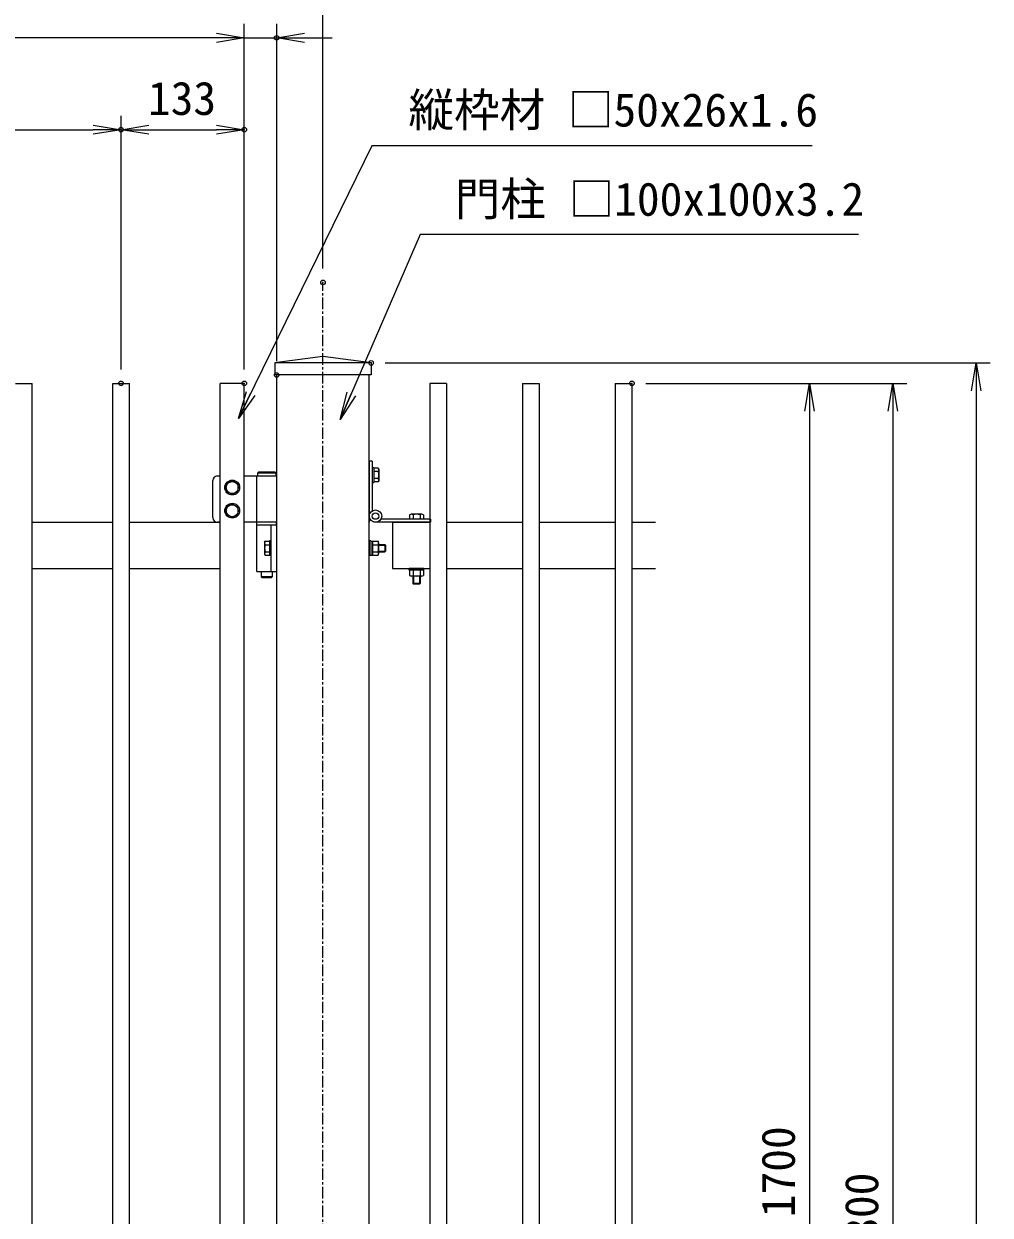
# Model space of a CAD drawing. Units: millimetres, scale not verified. Extents: x -4204 to 4196, y -2971 to 2969.
# Drawn here: x -900 to 143, y -353 to 933 of the extents above; entities that cross this region are included whole.
import ezdxf
from ezdxf.enums import TextEntityAlignment as Align

# ---------------------------------------------------------------- set-up
doc = ezdxf.new("R2010")
doc.units = ezdxf.units.MM
doc.header["$LTSCALE"] = 10
doc.header["$PDMODE"] = 32
doc.header["$PDSIZE"] = 5
doc.linetypes.add('USER1', pattern=[2, 1.25, -0.25, 0.25, -0.25])
for name, color, linetype, lineweight in [('0-0_D-BMK', 2, 'USER1', 13), ('0-1_D-STR1', 1, 'Continuous', 25), ('0-2_D-STR3', 3, 'Continuous', 13), ('0-3_D-STR-DIM', 7, 'Continuous', 13), ('0-4_0', 7, 'Continuous', 25), ('0-5_DEFPOINTS', 8, 'Continuous', 25), ('0-A_D-STR-TXT', 7, 'Continuous', 13)]:
    doc.layers.add(name, color=color, linetype=linetype, lineweight=lineweight)
doc.styles.add('ＭＳ ゴシック', font='')
doc.styles.get('ＭＳ ゴシック').set_extended_font_data('MS Gothic')

# ---------------------------------------------------------------- blocks, each defined once
blk = doc.blocks.new('_OPEN')
at = {"layer": '0-4_0'}
blk.add_line((0, 0), (-10, 0), dxfattribs=at)
blk.add_lwpolyline([(-10, 1.667), (0, 0), (-10, -1.667)], dxfattribs=at)

msp = doc.modelspace()

# ---------------------------------------------------------------- linework, layer by layer
at = {"layer": '0-0_D-BMK'}
msp.add_line((-576.95, -1754.64), (-576.95, 654.36), dxfattribs=at)
at = {"layer": '0-1_D-STR1'}
for p, q in [((-576.95, 574.36), (-628.95, 567.36)), ((-524.95, 567.36), (-628.95, 567.36)), ((-628.95, 567.36), (-628.95, 554.36)), ((-524.95, 567.36), (-576.95, 574.36)), ((-524.95, 567.36), (-524.95, 554.36)), ((-524.95, 554.36), (-628.95, 554.36)), ((-626.95, -1704.64), (-626.95, 554.36)), ((-526.95, -1704.64), (-526.95, 554.36)), ((-908.95, 545.36), (-890.95, 545.36)), ((-890.95, -1154.64), (-890.95, 545.36)), ((-803.95, 545.36), (-785.95, 545.36)), ((-803.95, -1154.64), (-803.95, 545.36)), ((-785.95, -1154.64), (-785.95, 545.36)), ((-661.95, 545.36), (-687.95, 545.36)), ((-687.95, -1154.64), (-687.95, 545.36)), ((-661.95, -1154.64), (-661.95, 545.36)), ((-443.45, 545.36), (-461.45, 545.36)), ((-461.45, 545.36), (-461.45, -1154.64)), ((-443.45, 545.36), (-443.45, -1154.64)), ((-361.45, 545.36), (-343.45, 545.36)), ((-361.45, 545.36), (-361.45, -1154.64)), ((-343.45, 545.36), (-343.45, -1154.64)), ((-261.45, 545.36), (-243.45, 545.36)), ((-261.45, 545.36), (-261.45, -1154.64)), ((-243.45, 545.36), (-243.45, -1154.64)), ((-890.95, 395.36), (-803.95, 395.36)), ((-785.95, 395.36), (-687.95, 395.36)), ((-501.95, 395.36), (-461.45, 395.36)), ((-501.95, 395.36), (-461.45, 395.36)), ((-501.95, 395.36), (-501.95, 345.36)), ((-443.45, 395.36), (-361.45, 395.36)), ((-343.45, 395.36), (-261.45, 395.36)), ((-243.45, 395.36), (-217.95, 395.36)), ((-890.95, 345.36), (-803.95, 345.36)), ((-785.95, 345.36), (-687.95, 345.36)), ((-501.95, 345.36), (-461.45, 345.36)), ((-501.95, 345.36), (-461.45, 345.36)), ((-501.95, 345.36), (-461.45, 345.36)), ((-443.45, 345.36), (-361.45, 345.36)), ((-343.45, 345.36), (-261.45, 345.36)), ((-243.45, 345.36), (-217.95, 345.36))]:
    msp.add_line(p, q, dxfattribs=at)
at = {"layer": '0-2_D-STR3'}
for p, q in [((-526.95, 461.46), (-526.95, 395.36)), ((-523.75, 461.36), (-526.95, 461.36)), ((-523.75, 461.36), (-523.75, 407.77)), ((-523.75, 454.36), (-522.15, 454.36)), ((-522.15, 454.36), (-522.15, 438.36)), ((-517.23, 453.86), (-522.15, 453.86)), ((-516.65, 452.86), (-517.23, 453.86)), ((-516.65, 452.86), (-516.65, 439.86)), ((-695.95, 400.36), (-695.95, 440.36)), ((-690.95, 445.36), (-687.95, 445.36)), ((-674.95, 440.36), (-681.45, 436.61)), ((-674.95, 440.36), (-668.45, 436.61)), ((-661.95, 445.36), (-626.95, 445.36)), ((-648.55, 395.36), (-648.55, 445.36)), ((-646.75, 449.36), (-647.75, 448.36)), ((-647.75, 448.36), (-647.75, 445.36)), ((-627.75, 448.36), (-647.75, 448.36)), ((-628.75, 449.36), (-646.75, 449.36)), ((-628.75, 449.36), (-627.75, 448.36)), ((-627.75, 448.36), (-627.75, 445.36)), ((-626.95, 395.36), (-626.95, 445.36)), ((-523.75, 438.36), (-522.15, 438.36)), ((-517.23, 450.11), (-522.15, 450.11)), ((-517.23, 442.61), (-522.15, 442.61)), ((-517.23, 438.86), (-522.15, 438.86)), ((-516.65, 439.86), (-517.23, 438.86)), ((-674.95, 425.36), (-668.45, 429.11)), ((-668.45, 429.11), (-668.45, 436.61)), ((-674.95, 415.36), (-681.45, 411.61)), ((-674.95, 415.36), (-668.45, 411.61)), ((-668.45, 404.11), (-668.45, 411.61)), ((-674.95, 400.36), (-668.45, 404.11)), ((-483.45, 403.36), (-483.45, 398.56)), ((-470.22, 404.06), (-481.75, 404.06)), ((-479.7, 403.36), (-479.7, 398.56)), ((-472.2, 403.36), (-472.2, 398.56)), ((-468.45, 403.36), (-468.45, 398.56)), ((-688.95, 395.36), (-690.95, 395.36)), ((-626.95, 395.36), (-661.95, 395.36)), ((-626.95, 392.36), (-648.55, 392.36)), ((-648.55, 342.36), (-648.55, 392.36)), ((-648.25, 392.36), (-648.25, 395.36)), ((-632.95, 342.36), (-632.95, 392.36)), ((-627.25, 392.36), (-627.25, 395.36)), ((-460.95, 395.36), (-521.95, 395.36)), ((-460.95, 398.56), (-514.53, 398.56)), ((-460.95, 398.56), (-460.95, 395.36)), ((-640.05, 373.86), (-639.47, 374.86)), ((-640.05, 373.86), (-640.05, 360.86)), ((-639.47, 374.86), (-634.55, 374.86)), ((-526.95, 375.36), (-526.95, 359.36)), ((-525.35, 375.36), (-526.95, 375.36)), ((-525.35, 375.36), (-525.35, 359.36)), ((-525.35, 375.06), (-523.35, 375.06)), ((-523.35, 375.06), (-523.35, 359.66)), ((-523.35, 374.86), (-517.55, 374.86)), ((-516.85, 373.14), (-516.85, 361.59)), ((-640.05, 360.86), (-639.47, 359.86)), ((-639.47, 371.11), (-634.55, 371.11)), ((-639.47, 363.61), (-634.55, 363.61)), ((-523.35, 371.11), (-517.55, 371.11)), ((-523.35, 363.61), (-517.55, 363.61)), ((-516.85, 371.36), (-510.25, 371.36)), ((-516.85, 370.66), (-509.55, 370.66)), ((-516.85, 364.06), (-509.55, 364.06)), ((-516.85, 363.36), (-510.25, 363.36)), ((-510.25, 363.36), (-509.55, 364.06)), ((-509.55, 370.66), (-509.55, 364.06)), ((-639.47, 359.86), (-634.55, 359.86)), ((-632.95, 359.36), (-634.55, 359.36)), ((-525.35, 359.36), (-526.95, 359.36)), ((-523.35, 359.66), (-525.35, 359.66)), ((-523.35, 359.86), (-517.55, 359.86)), ((-643.75, 342.36), (-643.75, 336.36)), ((-642.75, 335.36), (-643.75, 336.36)), ((-631.75, 336.36), (-643.75, 336.36)), ((-632.75, 335.36), (-642.75, 335.36)), ((-632.75, 335.36), (-631.75, 336.36)), ((-631.75, 342.36), (-631.75, 336.36)), ((-467.95, 345.36), (-483.95, 345.36)), ((-483.95, 343.76), (-483.95, 345.36)), ((-467.95, 343.76), (-483.95, 343.76)), ((-483.45, 343.76), (-483.45, 337.96)), ((-470.17, 337.26), (-481.72, 337.26)), ((-479.95, 337.26), (-479.95, 329.26)), ((-479.7, 343.76), (-479.7, 337.96)), ((-479.25, 337.26), (-479.25, 328.56)), ((-472.65, 337.26), (-472.65, 328.56)), ((-472.2, 343.76), (-472.2, 337.96)), ((-471.95, 337.26), (-471.95, 329.26)), ((-468.45, 343.76), (-468.45, 337.96)), ((-467.95, 343.76), (-467.95, 345.36)), ((-471.95, 329.26), (-479.95, 329.26)), ((-479.95, 329.26), (-479.25, 328.56)), ((-472.65, 328.56), (-479.25, 328.56)), ((-472.65, 328.56), (-471.95, 329.26))]:
    msp.add_line(p, q, dxfattribs=at)
for points in [[(-674.95, 425.36), (-681.45, 429.11), (-681.45, 436.61)], [(-674.95, 400.36), (-681.45, 404.11), (-681.45, 411.61)], [(-648.55, 342.36), (-626.95, 342.36), (-626.95, 392.36)], [(-632.95, 375.36), (-634.55, 375.36), (-634.55, 359.36)], [(-509.55, 370.66), (-510.25, 371.36), (-510.25, 363.36)]]:
    msp.add_lwpolyline(points, dxfattribs=at)
for centre, radius in [((-674.95, 432.86), 8), ((-674.95, 432.86), 6.5), ((-674.95, 407.86), 8), ((-674.95, 407.86), 6.5), ((-520.25, 402.06), 6.7), ((-520.25, 402.06), 3.5)]:
    msp.add_circle(centre, radius, dxfattribs=at)
for centre, radius, start, end in [((-519.99, 451.98), 3.34, 325.79454, 34.20546), ((-690.95, 440.36), 5, 90, 180), ((-529.1, 446.36), 12.45, 342.48215, 17.51785), ((-519.99, 440.74), 3.34, 325.79454, 34.20546), ((-690.95, 400.36), 5, 180, 270), ((-481.57, 401.22), 2.84, 48.76361, 131.23639), ((-475.95, 393.66), 10.39, 68.85295, 111.14705), ((-470.32, 401.21), 2.85, 48.95661, 131.04339), ((-636.71, 372.98), 3.34, 145.79454, 214.20546), ((-519.69, 372.98), 2.85, 318.83491, 41.16509), ((-627.6, 367.36), 12.45, 162.48215, 197.51785), ((-636.71, 361.74), 3.34, 145.79454, 214.20546), ((-527.24, 367.36), 10.39, 338.85295, 21.14705), ((-519.69, 361.73), 2.85, 318.86505, 41.13495), ((-481.57, 340.11), 2.85, 228.86505, 311.13495), ((-475.95, 347.65), 10.39, 248.85295, 291.14705), ((-470.32, 340.11), 2.85, 228.86505, 311.13495), ((-470.32, 340.1), 2.85, 266.92019, 311.16509)]:
    msp.add_arc(centre, radius, start, end, dxfattribs=at)
at = {"layer": '0-3_D-STR-DIM'}
for p, q in [((-576.95, 669.36), (-576.95, 1033.94)), ((-661.95, 560.36), (-661.95, 933.31)), ((-661.95, 560.36), (-661.95, 933.31)), ((-626.95, 569.36), (-626.95, 933.31)), ((-691.95, 918.31), (-1737.95, 918.31)), ((-691.95, 918.31), (-721.95, 918.31)), ((-661.95, 918.31), (-626.95, 918.31)), ((-596.95, 918.31), (-566.95, 918.31)), ((-794.95, 560.36), (-794.95, 834.18)), ((-794.95, 560.36), (-794.95, 834.18)), ((-661.95, 560.36), (-661.95, 834.18)), ((-1604.95, 819.18), (-824.95, 819.18)), ((-764.95, 819.18), (-691.95, 819.18)), ((-509.95, 567.36), (143.4, 567.36)), ((-228.45, 545.36), (53.4, 545.36)), ((-228.45, 545.36), (-36.6, 545.36)), ((128.4, 537.36), (128.4, -1674.64)), ((-51.6, 515.36), (-51.6, -1124.64)), ((38.4, 515.36), (38.4, -1224.64))]:
    msp.add_line(p, q, dxfattribs=at)
at = {"layer": '0-5_DEFPOINTS'}
for p in [(-626.95, 918.31), (-794.95, 819.18), (-661.95, 819.18), (-576.95, 654.36), (-524.95, 567.36), (-626.95, 554.36), (-794.95, 545.36), (-661.95, 545.36), (-243.45, 545.36)]:
    msp.add_point(p, dxfattribs=at)
at = {"layer": '0-A_D-STR-TXT'}
for points in [[(-48.72, 801.71), (-524.35, 801.71), (-667.35, 509.1)], [(1.23, 705.98), (-471.93, 705.98), (-557.56, 508.28)]]:
    msp.add_lwpolyline(points, dxfattribs=at)

# ---------------------------------------------------------------- block references
at = {"layer": '0-3_D-STR-DIM', "xscale": 3, "yscale": 3}
for p in [(-661.95, 918.31), (-661.95, 918.31), (-794.95, 819.18), (-661.95, 819.18)]:
    msp.add_blockref('_OPEN', p, dxfattribs=at)
for p, rotation in [((-626.95, 918.31), 180), ((-794.95, 819.18), 180), ((128.4, 567.36), 90), ((-51.6, 545.36), 90), ((38.4, 545.36), 90)]:
    msp.add_blockref('_OPEN', p, dxfattribs=dict(at, rotation=rotation))
at = {"layer": '0-A_D-STR-TXT', "xscale": 3, "yscale": 3}
for p, rotation in [((-668.23, 507.3), 243.9558), ((-558.35, 506.45), 246.58042)]:
    msp.add_blockref('_OPEN', p, dxfattribs=dict(at, rotation=rotation))

# ---------------------------------------------------------------- texts
at = {"layer": '0-3_D-STR-DIM', "style": 'ＭＳ ゴシック'}
msp.add_text('133', height=36.07, dxfattribs=at).set_placement((-765.95, 824.24), align=Align.BOTTOM_LEFT)
for s, p in [('1700', (-56.66, -354.82)), ('1800', (33.34, -404.82))]:
    msp.add_text(s, height=36.07, rotation=90, dxfattribs=at).set_placement(p, align=Align.BOTTOM_LEFT)
at = {"layer": '0-A_D-STR-TXT', "style": 'ＭＳ ゴシック'}
for s, p in [('縦枠材 □50x26x1.6', (-484.64, 811.72)), ('門柱 □100x100x3.2', (-434.69, 715.42))]:
    msp.add_text(s, height=36.07, dxfattribs=at).set_placement(p, align=Align.BOTTOM_LEFT)

doc.saveas('drawing.dxf')
